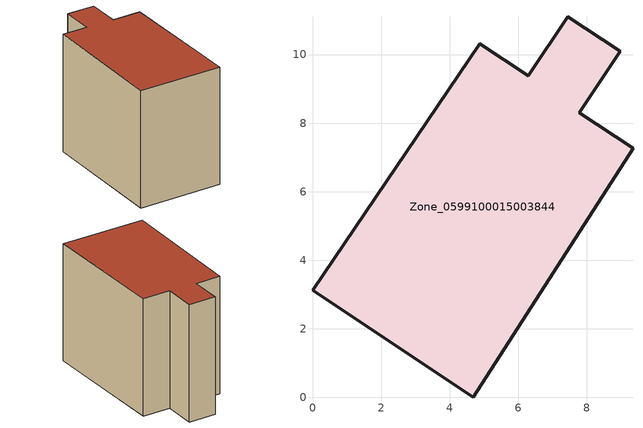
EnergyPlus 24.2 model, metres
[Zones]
Zone_0599100015003844
 floor ground (C_G): 4.69,0 0,3.12 4.88,10.32 6.29,9.38 7.44,11.11 8.97,10.09 7.78,8.31 9.35,7.27 z0.89
 wall outside (C_F): 7.78,8.31 8.97,10.09 7.44,11.11 6.29,9.38 4.88,10.32 0,3.12 4.69,0 9.35,7.27 7.78,8.31 z0.89:8.8
 roof outside (C_R): 4.69,0 9.35,7.27 7.78,8.31 8.97,10.09 7.44,11.11 6.29,9.38 4.88,10.32 0,3.12 z8.8
[BUILDING]
Pand.0599100015003844: North Axis=0; Terrain=City; Loads Convergence Tolerance Value=0.04; Temperature Convergence Tolerance Value=0.4; Solar Distribution=FullExterior; Maximum Number of Warmup Days=25; Minimum Number of Warmup Days=1
[Site:Location]
Rotterdam.The.Hague.AP_ZH_NLD Design_Conditions: Latitude=51.96; Longitude=4.45; Time Zone=1; Elevation=-4.5
[SITE:GROUNDTEMPERATURE:BUILDINGSURFACE]
18, 18, 18, 18, 18, 18, 18, 18, 18, 18, 18, 18
[MATERIAL] Thermal Absorptance=0.9; Solar Absorptance=0.7; Visible Absorptance=0.7
Name | Roughness | Thickness | Conductivity | Density | Specific Heat
G.TI.1965-1974 | MediumSmooth | 0.15 | 0.882353 | 540 | 1210
F.TI.1965-1974 | Rough | 0.3 | 0.697674 | 1920 | 840
R.TI.1965-1974 | MediumRough | 0.2 | 0.232558 | 1500 | 1000
[CONSTRUCTION]
C_G: G.TI.1965-1974
C_F: F.TI.1965-1974
C_R: R.TI.1965-1974
[ZONE]
Zone_0599100015003844: Type=1; Multiplier=1; Ceiling Height=Autocalculate; Volume=Autocalculate; Floor Area=autocalculate; Part of Total Floor Area=Yes
[ZONEINFILTRATION:DESIGNFLOWRATE]
Infil_Zone_0599100015003844: Zone or ZoneList or Space or SpaceList=Zone_0599100015003844; Schedule=AlwaysOn; Design Flow Rate Calculation Method=Flow/Area; Flow Rate per Floor Area=0.003; Constant Term Coefficient=1; Temperature Term Coefficient=0; Velocity Term Coefficient=0; Velocity Squared Term Coefficient=0
[HVACTEMPLATE:ZONE:IDEALLOADSAIRSYSTEM]
Zone_0599100015003844: Maximum Heating Supply Air Temperature=50; Minimum Cooling Supply Air Temperature=13; Maximum Heating Supply Air Humidity Ratio=0.0156; Minimum Cooling Supply Air Humidity Ratio=0.0077; Heating Limit=NoLimit; Cooling Limit=NoLimit; Dehumidification Control Type=ConstantSensibleHeatRatio; Cooling Sensible Heat Ratio=0.7; Dehumidification Setpoint=60; Humidification Control Type=None; Humidification Setpoint=30; Outdoor Air Method=None; Outdoor Air Flow Rate per Person=0.00944; Outdoor Air Flow Rate per Zone Floor Area=0; Outdoor Air Flow Rate per Zone=0; Demand Controlled Ventilation Type=None; Outdoor Air Economizer Type=NoEconomizer; Heat Recovery Type=None; Sensible Heat Recovery Effectiveness=0.7; Latent Heat Recovery Effectiveness=0.65
[ZONECONTROL:THERMOSTAT]
ThermostatControl_Zone_0599100015003844: Zone or ZoneList=Zone_0599100015003844; Control Type Schedule=DualSetpointControlType; Control 1=Thermostat_Zone_0599100015003844; Temperature Difference Between Cutout And Setpoint=0
[THERMOSTATSETPOINT:DUALSETPOINT]
Thermostat_Zone_0599100015003844: Heating Setpoint Temperature Schedule=HeatingSetpoint_Zone_0599100015003844; Cooling Setpoint Temperature Schedule=CoolingSetpoint_Zone_0599100015003844
[SCHEDULE:COMPACT]
HeatingSetpoint_Zone_0599100015003844: Through: 12/31, For: AllDays, Until: 24:00, 21
CoolingSetpoint_Zone_0599100015003844: Through: 12/31, For: AllDays, Until: 24:00, 24
DualSetpointControlType: Through: 12/31, For: AllDays, Until: 24:00, 4
AlwaysOn: Through: 12/31, For: AllDays, Until: 24:00, 1
